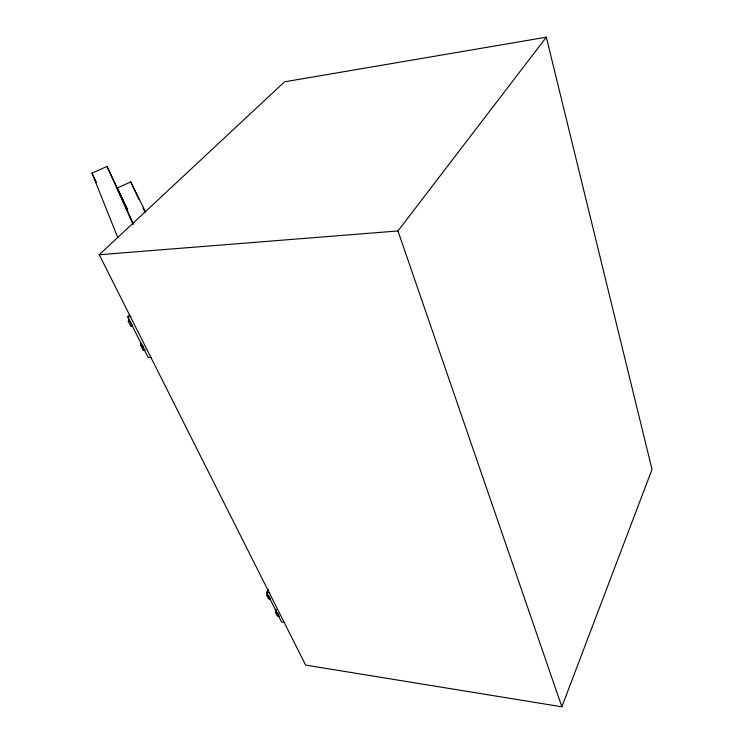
<?xml version="1.0" encoding="UTF-8"?>
<svg xmlns="http://www.w3.org/2000/svg" width="744" height="744" viewBox="0 0 744 744"><rect width="100%" height="100%" fill="white"/><g stroke="black" fill="none" stroke-linecap="round" stroke-linejoin="round"><path stroke-width="1.12" d="M275.661 612.619L277.493 612.861L279.279 616.395L277.438 616.144L275.661 612.619L276.349 609.615M266.715 595.358L268.565 595.591L270.388 599.199L268.538 598.966L266.715 595.358L267.896 590.317M144.95 349.94L142.978 349.978L140.542 345.151L141.174 342.984M128.284 321.417L130.274 321.343L132.776 326.3L130.786 326.365L128.284 321.417L128.935 319.241M561.86 706.8L652.023 469.399L546.319 37.2L284.534 81.821L99.25 254.727L305.626 665.09L561.86 706.8L397.966 230.956L546.319 37.2M284.692 622.477L281.623 622.049L266.631 592.317L268.407 589.583M151.469 357.427L148.158 357.473L127.615 316.739L129.791 314.517M133.381 223.972L117.18 188.018L130.749 181.936L145.638 212.077M117.71 237.429L91.977 173.157L107.024 166.442L124.034 202.089M142.978 349.978L144.968 349.68M99.25 254.727L397.966 230.956M127.615 316.739L130.953 316.609M140.542 345.151L142.523 345.114L143.983 348.006M266.631 592.317L269.728 592.708M91.977 173.157L96.534 182.54M125.029 204.191L127.038 208.385M117.18 188.018L127.68 210.013M130.749 181.936L139.082 199.69M142.997 208.041L144.466 211.175M107.024 166.442L132.981 224.204"/></g></svg>
